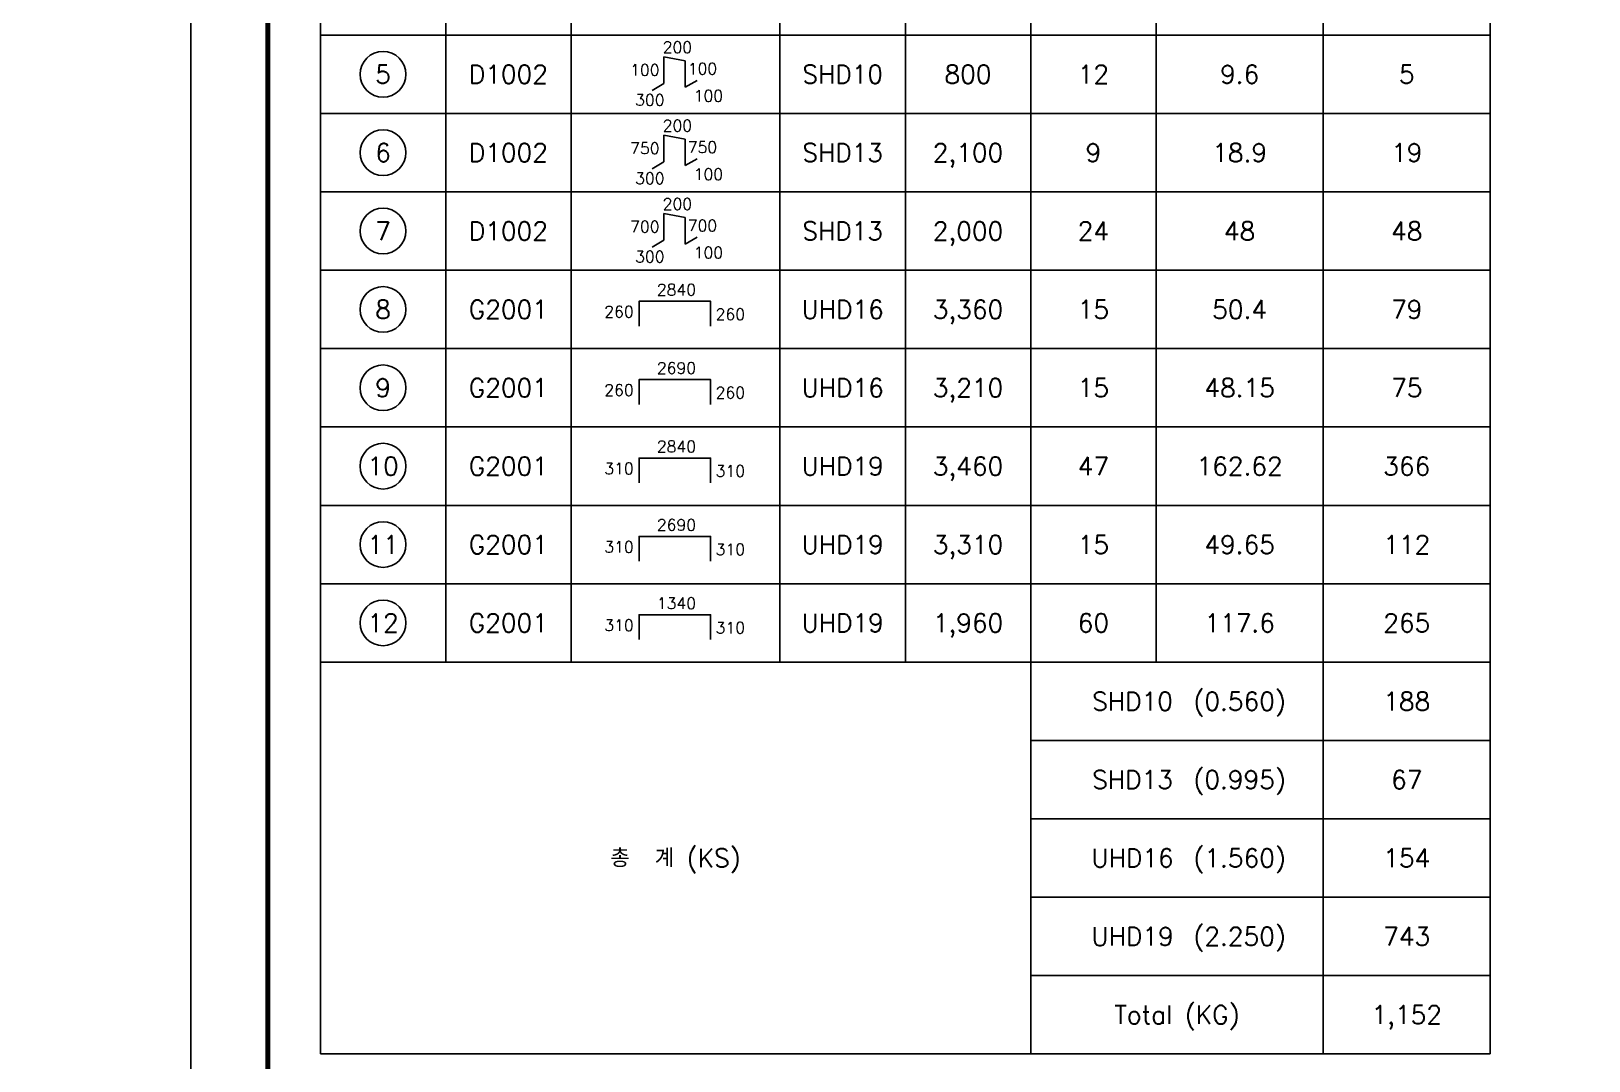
# Model space of a CAD drawing. Header units: millimetres. Extents: x 321717 to 696608, y -514806 to -16026.
# Drawn here: x 470209 to 482437, y -248884 to -240804 of the extents above; entities that cross this region are included whole.
import ezdxf
from ezdxf.enums import TextEntityAlignment as Align

# ---------------------------------------------------------------- set-up
doc = ezdxf.new("R2010")
doc.units = ezdxf.units.MM
doc.header["$LTSCALE"] = 65
doc.layers.add('FORM-L', color=7, linetype='Continuous')
doc.layers.add('XDIM', color=7, linetype='Continuous')
doc.layers.add('TEXT', color=3, linetype='Continuous', lineweight=9)
doc.styles.add('XRebar', font='Romans.shx', dxfattribs={"bigfont": 'whgtxt.shx'})
doc.styles.add('XRebar2', font='Romans.shx')

# ---------------------------------------------------------------- blocks, each defined once
blk = doc.blocks.new('dhs_sheet2e')
at = {"color": 7}
blk.add_lwpolyline([(84000, 0), (84000, 59329.4), (0, 59329.4), (0, 0)], close=True, dxfattribs=at)
blk = doc.blocks.new('zsdfhetshts')
blk.add_lwpolyline([(0, 0), (15120, 0), (15120, 21384), (0, 21384)], close=True)
at = {"layer": 'FORM-L', "const_width": 32.6}
blk.add_lwpolyline([(504, 504), (14616, 504), (14616, 19296), (504, 19296)], close=True, dxfattribs=at)
blk = doc.blocks.new('DHS_D1002')
at = {"layer": 'XDIM', "color": 1, "linetype": 'Continuous', "ltscale": 1.96809e-317}
for p, q in [((-222, 336), (186, 258)), ((-222, -174), (-222, 336)), ((186, -249), (186, 258)), ((-447, -312), (-222, -174)), ((417, -117), (186, -249))]:
    blk.add_line(p, q, dxfattribs=at)
at = {"layer": 'XDIM', "color": 3, "linetype": 'Continuous', "ltscale": 1.96809e-317, "style": 'XRebar2'}
blk.add_attdef('C', text='', height=219, dxfattribs=at).set_placement((36, 342), align=Align.BOTTOM_CENTER)
blk.add_attdef('B', text='', height=219, dxfattribs=at).set_placement((-306, 84), align=Align.MIDDLE_RIGHT)
blk.add_attdef('D', text='', height=219, dxfattribs=at).set_placement((234, 105), align=Align.MIDDLE_LEFT)
blk.add_attdef('A', text='', height=219, dxfattribs=at).set_placement((-210, -381), align=Align.TOP_RIGHT)
blk.add_attdef('E', text='', height=219, dxfattribs=at).set_placement((348, -303), align=Align.TOP_LEFT)
blk = doc.blocks.new('DHS_G2001')
at = {"layer": 'XDIM', "color": 1, "linetype": 'Continuous', "ltscale": 1.08116e-311}
blk.add_lwpolyline([(-699, -318), (-699, 156), (672, 156), (672, -318)], dxfattribs=at)
at = {"layer": 'XDIM', "color": 3, "linetype": 'Continuous', "ltscale": 1.08116e-311, "style": 'XRebar2'}
blk.add_attdef('B', text='', height=219, dxfattribs=at).set_placement((18, 201), align=Align.BOTTOM_CENTER)
blk.add_attdef('A', text='', height=219, dxfattribs=at).set_placement((-801, -45), align=Align.MIDDLE_RIGHT)
blk.add_attdef('C', text='', height=219, dxfattribs=at).set_placement((768, -93), align=Align.MIDDLE_LEFT)

msp = doc.modelspace()

# ---------------------------------------------------------------- linework, layer by layer
at = {"layer": 'XDIM', "color": 30, "linetype": 'Continuous', "ltscale": 1.08076e-311}
for p, q in [((472479.6, -237862.5), (472479.6, -248830)), ((473463.6, -237862.5), (473463.6, -245755)), ((474447.6, -237862.5), (474447.6, -245755)), ((476087.6, -237862.5), (476087.6, -245755)), ((477071.6, -237862.5), (477071.6, -245755)), ((478055.6, -237862.5), (478055.6, -248830)), ((479039.6, -237862.5), (479039.6, -245755)), ((480351.6, -237862.5), (480351.6, -248830)), ((481663.6, -237862.5), (481663.6, -248830)), ((472479.6, -240835), (481663.6, -240835)), ((472479.6, -241450), (481663.6, -241450)), ((472479.6, -242065), (481663.6, -242065)), ((472479.6, -242680), (481663.6, -242680)), ((472479.6, -243295), (481663.6, -243295)), ((472479.6, -243910), (481663.6, -243910)), ((472479.6, -244525), (481663.6, -244525)), ((472479.6, -245140), (481663.6, -245140)), ((472479.6, -245755), (481663.6, -245755)), ((478055.6, -246370), (481663.6, -246370)), ((478055.6, -246985), (481663.6, -246985)), ((478055.6, -247600), (481663.6, -247600)), ((478055.6, -248215), (481663.6, -248215)), ((472479.6, -248830), (481663.6, -248830))]:
    msp.add_line(p, q, dxfattribs=at)
at = {"layer": 'XDIM', "color": 50, "linetype": 'Continuous', "ltscale": 1.08076e-311}
for centre in [(472971.6, -241142.5), (472971.6, -241757.5), (472971.6, -242372.5), (472971.6, -242987.5), (472971.6, -243602.5), (472971.6, -244217.5), (472971.6, -244832.5), (472971.6, -245447.5)]:
    msp.add_circle(centre, 179.4, dxfattribs=at)

# ---------------------------------------------------------------- block references
at = {"color": 255, "xscale": 0.8000000006602158, "yscale": 0.8000000006602158, "zscale": 0.8000000006602158}
msp.add_blockref('dhs_sheet2e', (404263.6, -280172), dxfattribs=at)
at = {"layer": 'TEXT', "color": 4, "xscale": 1.2, "yscale": 1.2, "zscale": 1.2}
msp.add_blockref('zsdfhetshts', (471463.6, -258369.3), dxfattribs=at)
at = {"layer": 'XDIM', "color": 50, "linetype": 'Continuous', "ltscale": 1.08076e-311, "xscale": 0.41, "yscale": 0.41, "zscale": 0.41}
for name, p, values in [('DHS_D1002', (475267.6, -241142.5), {'A': '300', 'B': '100', 'C': '200', 'D': '100', 'E': '100'}), ('DHS_D1002', (475267.6, -241757.5), {'A': '300', 'B': '750', 'C': '200', 'D': '750', 'E': '100'}), ('DHS_D1002', (475267.6, -242372.5), {'A': '300', 'B': '700', 'C': '200', 'D': '700', 'E': '100'}), ('DHS_G2001', (475267.6, -242987.5), {'A': '260', 'B': '2840', 'C': '260'}), ('DHS_G2001', (475267.6, -243602.5), {'A': '260', 'B': '2690', 'C': '260'}), ('DHS_G2001', (475267.6, -244217.5), {'A': '310', 'B': '2840', 'C': '310'}), ('DHS_G2001', (475267.6, -244832.5), {'A': '310', 'B': '2690', 'C': '310'}), ('DHS_G2001', (475267.6, -245447.5), {'A': '310', 'B': '1340', 'C': '310'})]:
    msp.add_blockref(name, p, dxfattribs=at).add_auto_attribs(values)

# ---------------------------------------------------------------- texts
at = {"layer": 'XDIM', "color": 50, "linetype": 'Continuous', "ltscale": 1.08076e-311, "style": 'XRebar'}
for s, p in [('5', (472971.6, -241142.5)), ('D1002', (473955.6, -241142.5)), ('SHD10', (476579.6, -241142.5)), ('800', (477563.6, -241142.5)), ('12', (478547.6, -241142.5)), ('9.6', (479695.6, -241142.5)), ('5', (481007.6, -241142.5)), ('6', (472971.6, -241757.5)), ('D1002', (473955.6, -241757.5)), ('SHD13', (476579.6, -241757.5)), ('2,100', (477563.6, -241757.5)), ('9', (478547.6, -241757.5)), ('18.9', (479695.6, -241757.5)), ('19', (481007.6, -241757.5)), ('7', (472971.6, -242372.5)), ('D1002', (473955.6, -242372.5)), ('SHD13', (476579.6, -242372.5)), ('2,000', (477563.6, -242372.5)), ('24', (478547.6, -242372.5)), ('48', (479695.6, -242372.5)), ('48', (481007.6, -242372.5)), ('8', (472971.6, -242987.5)), ('G2001', (473955.6, -242987.5)), ('UHD16', (476579.6, -242987.5)), ('3,360', (477563.6, -242987.5)), ('15', (478547.6, -242987.5)), ('50.4', (479695.6, -242987.5)), ('79', (481007.6, -242987.5)), ('9', (472971.6, -243602.5)), ('G2001', (473955.6, -243602.5)), ('UHD16', (476579.6, -243602.5)), ('3,210', (477563.6, -243602.5)), ('15', (478547.6, -243602.5)), ('48.15', (479695.6, -243602.5)), ('75', (481007.6, -243602.5)), ('10', (472971.6, -244217.5)), ('G2001', (473955.6, -244217.5)), ('UHD19', (476579.6, -244217.5)), ('3,460', (477563.6, -244217.5)), ('47', (478547.6, -244217.5)), ('162.62', (479695.6, -244217.5)), ('366', (481007.6, -244217.5)), ('11', (472971.6, -244832.5)), ('G2001', (473955.6, -244832.5)), ('UHD19', (476579.6, -244832.5)), ('3,310', (477563.6, -244832.5)), ('15', (478547.6, -244832.5)), ('49.65', (479695.6, -244832.5)), ('112', (481007.6, -244832.5)), ('12', (472971.6, -245447.5)), ('G2001', (473955.6, -245447.5)), ('UHD19', (476579.6, -245447.5)), ('1,960', (477563.6, -245447.5)), ('60', (478547.6, -245447.5)), ('117.6', (479695.6, -245447.5)), ('265', (481007.6, -245447.5)), ('SHD10', (478855.1, -246062.5)), ('(0.560)', (479695.6, -246062.5)), ('188', (481007.6, -246062.5)), ('SHD13', (478855.1, -246677.5)), ('(0.995)', (479695.6, -246677.5)), ('67', (481007.6, -246677.5)), ('총  계 (KS)', (475267.6, -247292.5)), ('UHD16', (478855.1, -247292.5)), ('(1.560)', (479695.6, -247292.5)), ('154', (481007.6, -247292.5)), ('UHD19', (478855.1, -247907.5)), ('(2.250)', (479695.6, -247907.5)), ('743', (481007.6, -247907.5)), ('Total (KG)', (479203.6, -248522.5)), ('1,152', (481007.6, -248522.5))]:
    msp.add_text(s, height=143.5, dxfattribs=at).set_placement(p, align=Align.MIDDLE_CENTER)

doc.saveas('drawing.dxf')
